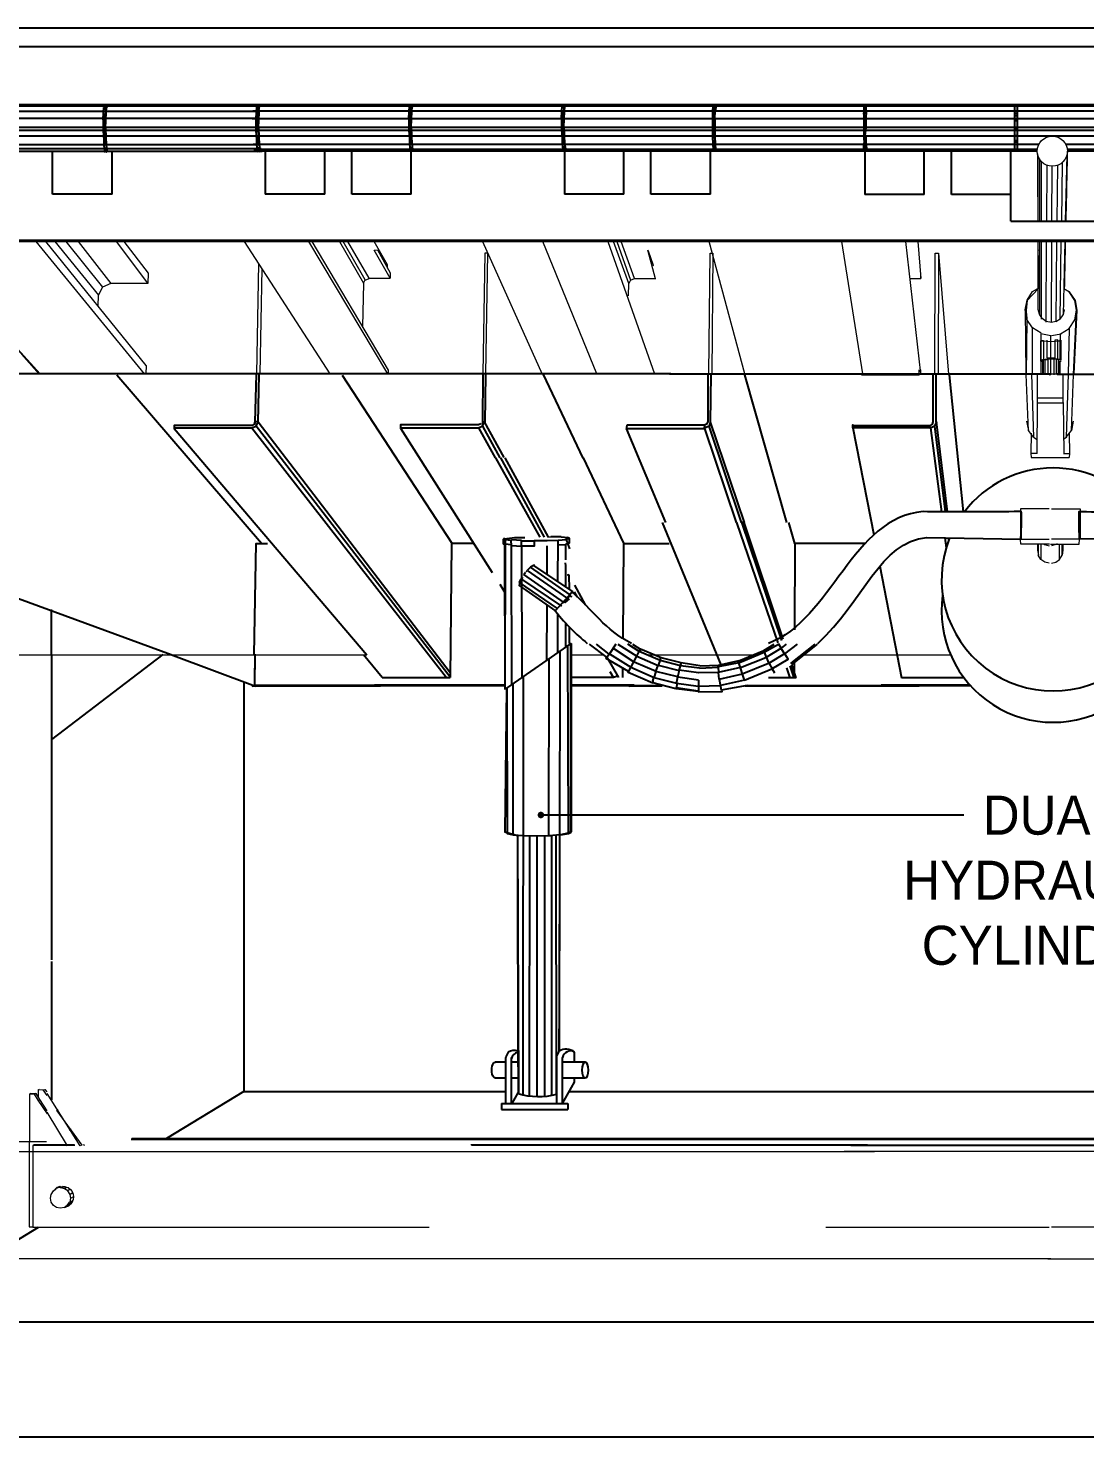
# Model space of a CAD drawing. Header units: millimetres. Extents: x 968 to 24364, y 279 to 8282.
# Drawn here: x 7569 to 8787, y 3373 to 4997 of the extents above; entities that cross this region are included whole.
import ezdxf

# ---------------------------------------------------------------- set-up
doc = ezdxf.new("R2010")
doc.units = ezdxf.units.MM
doc.header["$LTSCALE"] = 60
doc.header["$MEASUREMENT"] = 0
doc.linetypes.add('AI9-LTYPE1', pattern=[0.762, 0.381, -0.381])
doc.layers.get('0').update_dxf_attribs({"linetype": 'CONTINUOUS'})
for name, color, linetype in [('8', 8, 'CONTINUOUS'), ('[0]', 255, 'CONTINUOUS'), ('A-ELE2', 3, 'CONTINUOUS'), ('TEXT', 3, 'CONTINUOUS')]:
    doc.layers.add(name, color=color, linetype=linetype)
doc.styles.add('0T-OUT', font='H2GTRE.TTF')
doc.dimstyles.new('MAIN', dxfattribs={"dimtxt": 1.5, "dimasz": 0.5, "dimexe": 1, "dimexo": 2, "dimgap": 1, "dimtad": 1, "dimdec": 0, "dimdsep": 46, "dimlunit": 6, "dimtxsty": '0T-OUT', "dimblk": 'DOT', "dimcen": 2.5, "dimdle": 2, "dimclrd": 256, "dimclre": 256, "dimclrt": 3, "dimadec": 0, "dimazin": 0, "dimtfac": 1, "dimtdec": 0, "dimtix": 1, "dimtmove": 2, "dimatfit": 3, "dimldrblk": 'DOT', "dimfxl": 1, "dimtvp": 1, "dimtolj": 1, "dimtzin": 0, "dimlwd": 0, "dimlwe": 0, "dimarcsym": 0})

# ---------------------------------------------------------------- blocks, each defined once
blk = doc.blocks.new('_Dot')
at = {"color": 0, "linetype": 'ByBlock', "lineweight": -2}
blk.add_line((-0.5, 0), (-1, 0), dxfattribs=at)
at = {"color": 0, "linetype": 'ByBlock', "const_width": 0.5}
blk.add_lwpolyline([(-0.25, 0, 1), (0.25, 0, 1)], format="xyb", close=True, dxfattribs=at)
blk = doc.blocks.new('DOT')
at = {"color": 0, "linetype": 'ByBlock'}
blk.add_line((-0.5, 0), (-1, 0), dxfattribs=at)
at = {"color": 0, "linetype": 'ByBlock', "const_width": 0.5}
blk.add_lwpolyline([(-0.25, 0, 1), (0.25, 0, 1)], format="xyb", close=True, dxfattribs=at)

msp = doc.modelspace()

# ---------------------------------------------------------------- hatches: boundary and pattern name
msp.add_hatch(color=150).paths.add_polyline_path([(8014.4, 4907.2), (8015.2, 4908.8), (9486.1, 4908.8), (9487.3, 4907.2)])

# ---------------------------------------------------------------- linework, layer by layer
at = {"color": 150}
for p, q in [((7837.2, 4907.2), (7417.1, 4907.2)), ((7419.1, 4908.8), (7838.4, 4908.8)), ((7656.3, 4899.8), (7656.7, 4905.5)), ((7656.7, 4905.5), (7658.3, 4905.1)), ((7657.2, 4905.4), (7658, 4907)), ((7659.7, 4905.4), (7657.2, 4905.4)), ((7657.5, 4907.1), (7658.3, 4905.1)), ((7658.3, 4905.1), (7657.5, 4907.1)), ((7659.2, 4899.7), (7659.6, 4905.5)), ((7660.5, 4907), (7659.7, 4905.4)), ((9666.6, 4907.2), (7829.3, 4907.2)), ((7830.1, 4908.8), (9665.4, 4908.8)), ((7832.4, 4900.3), (7832.8, 4906)), ((7832.8, 4906), (7834.5, 4905.6)), ((7833.4, 4905.9), (7834.2, 4907.5)), ((7835.8, 4905.9), (7833.4, 4905.9)), ((7833.7, 4907.6), (7834.5, 4905.6)), ((7834.5, 4905.6), (7833.7, 4907.6)), ((7834.5, 4905.6), (7834.5, 4899.4)), ((7835.3, 4900.2), (7835.7, 4906)), ((7836.6, 4907.5), (7835.8, 4905.9)), ((8008.6, 4900.8), (8009, 4906.5)), ((8009, 4906.5), (8010.6, 4906.1)), ((8009.5, 4906.4), (8010.3, 4908)), ((8012, 4906.4), (8009.5, 4906.4)), ((8009.8, 4908.1), (8010.6, 4906.1)), ((8010.6, 4906.1), (8009.8, 4908.1)), ((8010.6, 4906.1), (8010.6, 4899.9)), ((8011.5, 4900.7), (8011.9, 4906.5)), ((8012.8, 4908), (8012, 4906.4)), ((8184.7, 4901.3), (8185.1, 4907)), ((8185.1, 4907), (8186.8, 4906.6)), ((8185.7, 4906.9), (8186.5, 4908.5)), ((8188.1, 4906.9), (8185.7, 4906.9)), ((8185.9, 4908.6), (8186.8, 4906.6)), ((8186.8, 4906.6), (8185.9, 4908.6)), ((8186.8, 4906.6), (8186.8, 4900.4)), ((8187.6, 4901.2), (8188, 4907)), ((8188.9, 4908.5), (8188.1, 4906.9)), ((8358.7, 4901.5), (8359.1, 4907.2)), ((8359.1, 4907.2), (8359.9, 4908.9)), ((8359.9, 4908.9), (8360.3, 4906.8)), ((8360.3, 4906.8), (8362, 4907.2)), ((8360.8, 4900.6), (8360.4, 4906.7)), ((8362, 4907.2), (8361.6, 4901.5)), ((8362.2, 4908.5), (8361.7, 4906.9)), ((8533, 4906.9), (8532.6, 4901.1)), ((8533.4, 4908.5), (8533, 4906.9)), ((8533.4, 4900.6), (8533, 4906.7)), ((8533.4, 4906.5), (8533.4, 4908.6)), ((8535.4, 4907), (8535.8, 4908.6)), ((8535.4, 4901.2), (8535.4, 4907)), ((8706.6, 4908.5), (8706.6, 4854.9)), ((8709.3, 4908.5), (8709.3, 4854.9)), ((7835.4, 4892.7), (7414.4, 4892.7)), ((7415.8, 4901.2), (7835.9, 4901.2)), ((7655.9, 4891.2), (7656.3, 4899.8)), ((7656.1, 4881), (7656.1, 4891.2)), ((7657.2, 4897.1), (7656.8, 4893.4)), ((7657.2, 4893.2), (7656.8, 4887.4)), ((7657.3, 4897.1), (7656.9, 4894.7)), ((7656.9, 4894.7), (7658.5, 4894.7)), ((7658.5, 4897.1), (7657.3, 4897.1)), ((7657.9, 4898.4), (7657.5, 4897.2)), ((7657.9, 4898.4), (7657.9, 4897.2)), ((7658.3, 4905.1), (7658.3, 4898.9)), ((7658.5, 4881.3), (7659.3, 4900.1)), ((7827.5, 4892.7), (9667.4, 4892.7)), ((9667.2, 4901.2), (7828.2, 4901.2)), ((7832, 4891.7), (7832.4, 4900.3)), ((7832.3, 4881.5), (7832.3, 4891.7)), ((7833.3, 4897.6), (7832.9, 4893.9)), ((7833.3, 4893.7), (7832.9, 4887.9)), ((7833.4, 4897.6), (7833, 4895.2)), ((7833, 4895.2), (7834.7, 4895.2)), ((7834.7, 4889), (7833, 4889)), ((7834.7, 4897.6), (7833.4, 4897.6)), ((7834, 4898.9), (7833.6, 4897.7)), ((7834, 4898.9), (7834, 4897.7)), ((7834.7, 4881.8), (7835.5, 4900.6)), ((8008.2, 4892.2), (8008.6, 4900.8)), ((8008.4, 4882), (8008.4, 4892.2)), ((8009.5, 4898.1), (8009.1, 4894.4)), ((8009.5, 4894.2), (8009.1, 4888.4)), ((8009.6, 4898.1), (8009.2, 4895.7)), ((8009.2, 4895.7), (8010.8, 4895.7)), ((8010.8, 4889.5), (8009.2, 4889.5)), ((8010.8, 4898.1), (8009.6, 4898.1)), ((8010.1, 4899.4), (8009.7, 4898.2)), ((8010.1, 4899.4), (8010.1, 4898.2)), ((8010.8, 4882.3), (8011.6, 4901.1)), ((8184.3, 4892.7), (8184.7, 4901.3)), ((8184.6, 4882.5), (8184.6, 4892.7)), ((8185, 4889.4), (8185, 4875.9)), ((8185.6, 4898.6), (8185.2, 4894.9)), ((8185.6, 4894.7), (8185.2, 4888.9)), ((8185.7, 4898.6), (8185.3, 4896.2)), ((8185.3, 4896.2), (8186.9, 4896.2)), ((8186.9, 4890), (8185.3, 4890)), ((8186.9, 4898.6), (8185.7, 4898.6)), ((8186.3, 4899.9), (8185.9, 4898.7)), ((8186.3, 4899.9), (8186.3, 4898.7)), ((8186.9, 4882.8), (8187.8, 4901.6)), ((8358.7, 4872.5), (8358.7, 4901.5)), ((8358.8, 4898.6), (8358.8, 4896.2)), ((8360.8, 4898.6), (8358.8, 4898.6)), ((8358.8, 4896.2), (8360.8, 4896.2)), ((8360.8, 4890), (8358.8, 4890)), ((8358.9, 4894.8), (8359.3, 4898.4)), ((8358.9, 4875.6), (8358.9, 4894.8)), ((8359.7, 4899.7), (8359.3, 4898.4)), ((8359.3, 4898.4), (8359.7, 4898.4)), ((8359.7, 4898.4), (8359.7, 4899.7)), ((8361.6, 4901.5), (8360.7, 4900.7)), ((8360.7, 4900.7), (8360.7, 4898.6)), ((8360.8, 4892.7), (8361.2, 4901.3)), ((8360.8, 4892.7), (8360.8, 4872.2)), ((8532.3, 4898.6), (8532.7, 4896.2)), ((8534.7, 4898.6), (8532.3, 4898.6)), ((8534.7, 4890), (8532.3, 4890)), ((8532.6, 4901.1), (8532.6, 4872.1)), ((8532.7, 4896.2), (8534.7, 4896.2)), ((8532.8, 4898.6), (8533.2, 4899.8)), ((8532.8, 4898.6), (8532.8, 4869.6)), ((8533.2, 4899.8), (8533.2, 4898.2)), ((8533.4, 4900.6), (8533.4, 4898.5)), ((8535.4, 4901.2), (8535, 4892.7)), ((8535, 4892.7), (8535, 4882.4)), ((8708.6, 4890), (8706.2, 4890)), ((8706.4, 4898.6), (8706.8, 4896.2)), ((8709.3, 4898.6), (8706.4, 4898.6)), ((8706.8, 4896.2), (8708.9, 4896.2)), ((7414.5, 4882.8), (7835.4, 4882.8)), ((7656.5, 4870.8), (7656.1, 4881)), ((7656.5, 4887.9), (7656.5, 4874.4)), ((7656.5, 4880), (7658.2, 4880)), ((7656.5, 4874.4), (7657, 4868.3)), ((7658.5, 4888.5), (7656.9, 4888.5)), ((7658.5, 4881.3), (7659.3, 4862.1)), ((7827.9, 4882.8), (9668.2, 4882.8)), ((7832.7, 4871.3), (7832.3, 4881.5)), ((7832.7, 4888.4), (7832.7, 4874.9)), ((7832.7, 4880.5), (7834.3, 4880.5)), ((7832.7, 4874.9), (7833.1, 4868.8)), ((7834.7, 4881.8), (7835.5, 4862.6)), ((8008.8, 4871.8), (8008.4, 4882)), ((8008.8, 4888.9), (8008.8, 4875.4)), ((8008.8, 4881), (8010.5, 4881)), ((8008.8, 4875.4), (8009.2, 4869.3)), ((8010.8, 4882.3), (8011.6, 4863.1)), ((8185, 4872.3), (8184.6, 4882.5)), ((8185, 4881.5), (8186.6, 4881.5)), ((8185, 4875.9), (8185.4, 4869.8)), ((8186.9, 4872.9), (8185.3, 4872.9)), ((8186.9, 4882.8), (8187.8, 4863.6)), ((8359.1, 4875.8), (8358.7, 4872.5)), ((8360.8, 4872.9), (8358.8, 4872.9)), ((8358.9, 4881.5), (8360.5, 4881.5)), ((8359.5, 4869.6), (8359.1, 4875.8)), ((8534.7, 4872.9), (8532.3, 4872.9)), ((8532.8, 4881.5), (8534.8, 4881.5)), ((8535, 4882.4), (8532.9, 4863.2)), ((8706, 4881.5), (8708.4, 4881.5)), ((8709.3, 4872.9), (8706.8, 4872.9)), ((7835.9, 4872.3), (7414.9, 4872.3)), ((7416.5, 4863), (7837, 4863)), ((7837.8, 4857.9), (7418.1, 4857.9)), ((7656.5, 4870.8), (7656.5, 4861.8)), ((7656.5, 4861.8), (7657.4, 4856)), ((7658.5, 4871.4), (7656.9, 4871.4)), ((7657, 4868.3), (7657.4, 4864.2)), ((7657.2, 4866.1), (7658.8, 4866.1)), ((7657.4, 4864.2), (7658.2, 4863)), ((7658.8, 4864.1), (7657.6, 4864.1)), ((7658.2, 4863), (7658.6, 4864.2)), ((7658.8, 4866.1), (7658.8, 4864.1)), ((7659.2, 4855.6), (7659.2, 4859.3)), ((7659.3, 4862.1), (7660.2, 4856.4)), ((9667.8, 4872.3), (7828.4, 4872.3)), ((8734.5, 4863), (7828.7, 4863)), ((7829.6, 4857.6), (8732.8, 4857.6)), ((7832.7, 4871.3), (7832.7, 4862.3)), ((7832.7, 4862.3), (7833.5, 4856.5)), ((7834.7, 4871.9), (7833, 4871.9)), ((7833.1, 4868.8), (7833.5, 4864.7)), ((7833.3, 4866.6), (7835, 4866.6)), ((7833.5, 4864.7), (7834.3, 4863.5)), ((7833.5, 4856.5), (7834.3, 4854.1)), ((7835, 4864.6), (7833.8, 4864.6)), ((7834.3, 4863.5), (7834.7, 4864.7)), ((7835, 4866.6), (7835, 4864.6)), ((7835.3, 4856.1), (7835.3, 4859.8)), ((7835.5, 4862.6), (7836.3, 4856.9)), ((7836.6, 4854.1), (7835.8, 4856.6)), ((8008.8, 4871.8), (8008.8, 4862.8)), ((8008.8, 4862.8), (8009.6, 4857)), ((8010.8, 4872.4), (8009.2, 4872.4)), ((8009.2, 4869.3), (8009.6, 4865.2)), ((8009.5, 4867.1), (8011.1, 4867.1)), ((8009.6, 4865.2), (8010.5, 4864)), ((8009.6, 4857), (8010.5, 4854.6)), ((8011.1, 4865.1), (8009.9, 4865.1)), ((8010.5, 4864), (8010.9, 4865.2)), ((8011.5, 4856.6), (8010.6, 4854.6)), ((8011.1, 4867.1), (8011.1, 4865.1)), ((8011.5, 4856.6), (8011.5, 4860.3)), ((8011.6, 4863.1), (8012.4, 4857.4)), ((8012.8, 4854.6), (8012, 4857.1)), ((8185, 4872.3), (8185, 4863.3)), ((8185, 4863.3), (8185.8, 4857.5)), ((8185.4, 4869.8), (8185.8, 4865.7)), ((8185.6, 4867.6), (8187.3, 4867.6)), ((8185.8, 4865.7), (8186.6, 4864.5)), ((8185.8, 4857.5), (8186.6, 4855.1)), ((8187.3, 4865.6), (8186, 4865.6)), ((8186.6, 4864.5), (8187, 4865.7)), ((8187.6, 4857.1), (8186.8, 4855.1)), ((8187.3, 4867.6), (8187.3, 4865.6)), ((8187.6, 4857.1), (8187.6, 4860.8)), ((8187.8, 4863.6), (8188.6, 4857.9)), ((8188.9, 4855.1), (8188.1, 4857.6)), ((8358.4, 4872.2), (8358.8, 4863.3)), ((8360.8, 4872.2), (8358.4, 4872.2)), ((8358.8, 4863.3), (8359.2, 4857.5)), ((8359.2, 4857.5), (8359.6, 4855.1)), ((8359.5, 4867.6), (8361.2, 4867.6)), ((8359.5, 4865.7), (8359.9, 4864.4)), ((8361.2, 4865.6), (8359.5, 4865.6)), ((8359.6, 4855.1), (8360.4, 4857.1)), ((8359.9, 4864.4), (8360.3, 4865.7)), ((8360.4, 4857.1), (8360.8, 4862.5)), ((8361.7, 4857.5), (8360.4, 4857.1)), ((8360.8, 4872.3), (8361.2, 4863.3)), ((8360.8, 4862.5), (8360.8, 4865.3)), ((8361.2, 4867.6), (8361.2, 4865.6)), ((8361.2, 4863.3), (8361.7, 4857.5)), ((8362.2, 4857.8), (8363, 4855.3)), ((8532.6, 4857.9), (8532.6, 4863.6)), ((8533, 4855.5), (8532.6, 4857.9)), ((8532.8, 4869.6), (8533.2, 4865.5)), ((8532.8, 4867.6), (8535.2, 4867.6)), ((8532.9, 4863.2), (8535.4, 4863.2)), ((8533.4, 4857.5), (8533, 4855.5)), ((8535.2, 4865.6), (8533.2, 4865.6)), ((8533.4, 4865.7), (8533.4, 4857.5)), ((8535.2, 4867.6), (8535.2, 4865.6)), ((8535.4, 4863.2), (8535.4, 4872.2)), ((8535.4, 4863), (8535.8, 4857.3)), ((8535.8, 4857.3), (8535.8, 4854.9)), ((8706, 4867.6), (8708.4, 4867.6)), ((8708.4, 4865.6), (8706, 4865.6)), ((8708.4, 4867.6), (8708.4, 4865.6)), ((9666.5, 4863), (8765.5, 4863)), ((8767.3, 4857.6), (9665.8, 4857.6)), ((7419.7, 4855.1), (7839, 4855.1)), ((7597.5, 4805.4), (7597.5, 4855.3)), ((7657.4, 4856), (7658.2, 4853.6)), ((7659.2, 4855.6), (7658.4, 4853.6)), ((7660.5, 4853.6), (7659.7, 4856.1)), ((7666, 4805.4), (7666, 4855.3)), ((8732.6, 4855.1), (7830.8, 4855.1)), ((7835.3, 4856.1), (7834.5, 4854.1)), ((7842.6, 4855.3), (7842.6, 4805.4)), ((7911.2, 4805.4), (7911.2, 4855.3)), ((7942.4, 4805.4), (7942.4, 4855.3)), ((8010.9, 4805.4), (8010.9, 4855.3)), ((8187.5, 4855.3), (8187.5, 4805.4)), ((8256.1, 4805.4), (8256.1, 4855.3)), ((8287.3, 4805.4), (8287.3, 4855.3)), ((8355.8, 4805.4), (8355.8, 4855.3)), ((8533.8, 4855.1), (8533.8, 4805.2)), ((8602.4, 4805.2), (8602.4, 4855.1)), ((8633.6, 4805.2), (8633.6, 4855.1)), ((9664.5, 4855.1), (8767.4, 4855.1)), ((7666, 4805.4), (7597.5, 4805.4)), ((7911.2, 4805.4), (7842.6, 4805.4)), ((8010.9, 4805.4), (7942.4, 4805.4)), ((8256.1, 4805.4), (8187.5, 4805.4)), ((8355.8, 4805.4), (8287.3, 4805.4)), ((8602.4, 4805.2), (8533.8, 4805.2)), ((8702.1, 4805.2), (8633.6, 4805.2))]:
    msp.add_line(p, q, dxfattribs=at)
at = {"layer": '8', "lineweight": 0}
for p, q in [((8737.1, 4384.5), (8737.1, 4402.4)), ((8758.2, 4384.5), (8758.2, 4402.4))]:
    msp.add_line(p, q, dxfattribs=at)
at = {"layer": '8'}
for p, q in [((8120, 3804.7), (8107.8, 3804.7)), ((8120, 3756.9), (8120, 3810.1)), ((8126.6, 3756.9), (8126.6, 3810.1)), ((8134, 3804.7), (8126.6, 3804.7)), ((8178.8, 3756.9), (8178.9, 3811.4)), ((8185.4, 3756.9), (8185.4, 3810.1)), ((8211.4, 3804.7), (8185.4, 3804.7)), ((8199.1, 3804.7), (8199.1, 3816.4)), ((8120, 3786.4), (8107.8, 3786.4)), ((8134, 3786.4), (8126.6, 3786.4)), ((8211.4, 3786.4), (8185.4, 3786.4)), ((8199.1, 3781.7), (8199.1, 3786.4)), ((8127.2, 3756.9), (8134.1, 3769.5)), ((8185.4, 3756.9), (8199.1, 3781.7)), ((8115, 3756.9), (8191.3, 3756.9)), ((8115, 3756.9), (8115, 3750.3)), ((8191.3, 3756.9), (8191.3, 3750.3)), ((8115, 3750.3), (8191.3, 3750.3))]:
    msp.add_line(p, q, dxfattribs=at)
at = {"layer": '8', "lineweight": 0}
for points in [[(8746.3, 4442.7), (8713.2, 4442.7), (8713.2, 4407.8), (8746.3, 4407.8)], [(8749, 4442.7), (8782, 4442.7), (8782, 4407.8), (8749, 4407.8)], [(8746.8, 4401.9), (8713.7, 4401.9), (8713.3, 4407.3), (8713.3, 4410.9)], [(8733.1, 4402.4), (8733.1, 4395.2), (8734, 4389.4), (8734, 4402.4)], [(8739.7, 4402.4), (8741, 4401.5), (8746.4, 4400.1)], [(8747.8, 4401.9), (8780.9, 4401.9), (8781.3, 4407.3), (8781.3, 4410.9)], [(8755.6, 4402.4), (8754.2, 4401.5), (8748.9, 4400.1)], [(8762.2, 4402.4), (8762.2, 4395.2), (8761.3, 4389.4), (8761.3, 4402.4)], [(8746.3, 4379.9), (8741.4, 4381.3), (8736.9, 4384.4), (8733.8, 4389.3)], [(8749, 4379.9), (8753.9, 4381.3), (8758.3, 4384.4), (8761.5, 4389.3)]]:
    msp.add_lwpolyline(points, dxfattribs=at)
at = {"layer": '8'}
for centre, radius, start, end in [((8130.6, 3802.6), 15.7, 77.6614, 120.6516), ((8194.5, 3808.3), 15.9, 144.7258, 168.448), ((8189.5, 3804), 15.7, 52.2395, 120.6516), ((8194.5, 3808.3), 9.31, 60.3815, 168.448), ((8135.6, 3806.9), 15.9, 144.7258, 168.448), ((8135.6, 3806.9), 9.31, 100.1527, 168.448)]:
    msp.add_arc(centre, radius, start, end, dxfattribs=at)
at = {"layer": '8', "extrusion": (0, 0, -1)}
msp.add_ellipse((8107.8, 3795.6), major_axis=(0, -9.14), ratio=0.425006, start_param=0, end_param=3.141593, dxfattribs=at)
msp.add_ellipse((8211.4, 3795.6), major_axis=(0, -9.14), ratio=0.425006, dxfattribs=at)
at = {"layer": '[0]', "color": 150}
for p, q in [((10168.2, 4996.9), (7333.5, 4996.9)), ((8702, 4774.6), (8702, 4855.1)), ((8702, 4774.6), (8797.9, 4774.6)), ((7509.5, 4752.4), (9990.5, 4752.4)), ((9989.6, 4751.1), (7509.9, 4751.1)), ((8310.1, 4598.2), (7549.8, 4598.2))]:
    msp.add_line(p, q, dxfattribs=at)
at = {"layer": '[0]', "color": 5}
for p, q in [((10139.6, 4975.3), (7362.2, 4975.3)), ((10060.5, 4878.8), (7439.5, 4878.8)), ((7440, 4882.8), (10060.1, 4882.8)), ((7561.6, 4621.3), (7582.1, 4598.5)), ((7838.3, 4402.7), (7671.5, 4596.7)), ((7931.4, 4596.8), (8057.9, 4403.3)), ((8096.6, 4597.1), (8095.7, 4542.6)), ((8209, 4501), (8163.4, 4597.6)), ((8353.2, 4543), (8353.2, 4598)), ((8444, 4426.8), (8395.7, 4597.1)), ((8616.3, 4542.6), (8616.3, 4597.6)), ((8631, 4597.1), (8647.2, 4439.3)), ((7827.7, 4536.1), (7832.6, 4538.3)), ((8055.9, 4248.5), (7832.2, 4538.1)), ((8088.6, 4536.1), (8107.8, 4501.7)), ((8259.6, 4536.1), (8260, 4539.7)), ((8352.1, 4540.7), (8349.8, 4539.4)), ((8352.7, 4543.4), (8351.8, 4540.7)), ((8354.7, 4538.1), (8356, 4543)), ((8609.6, 4536.1), (8622.2, 4439.3)), ((8614.2, 4538.1), (8626.4, 4439.3)), ((8108, 4501.7), (8159.2, 4410.1)), ((8164.7, 4410.1), (8114.4, 4501.7)), ((8118.9, 4501.7), (8168.9, 4410.1)), ((8300.1, 4426.8), (8368, 4262.9)), ((8434, 4288.2), (8386.3, 4426.9)), ((8453.1, 4402.7), (8446.4, 4426.8)), ((8057.5, 4402.7), (8055.9, 4248.2)), ((8083.3, 4402.7), (8058.2, 4402.7)), ((8256.3, 4402.7), (8308.2, 4402.7)), ((8453.1, 4402.7), (8452.7, 4303.3)), ((8534.3, 4402.7), (8453.9, 4402.7)), ((8626.1, 4409.2), (8627.6, 4397.7)), ((8630.1, 4409.1), (8630.5, 4406.4)), ((8199.1, 4354.8), (8211.6, 4332.1)), ((7734.1, 4274.4), (7546.8, 4343.2)), ((8119, 4346.1), (8119, 4346.2)), ((8202.6, 4341), (8199.1, 4347.2)), ((7596.1, 4274.8), (7596.1, 4326.7)), ((7596.6, 4176.8), (7724.9, 4274.7)), ((7830.6, 4275), (7830.2, 4243.7)), ((7977.6, 4248.2), (7956.1, 4274.5)), ((8237, 4270.8), (8249.7, 4248.2)), ((8447.8, 4248), (8443.9, 4259.3)), ((8452.5, 4265), (8452.5, 4248)), ((7977.6, 4248.2), (8055.9, 4248.2)), ((8247.7, 4250.1), (8248.2, 4249.7)), ((8454.7, 4248), (8422.7, 4248)), ((8648.1, 4248), (8576.3, 4248))]:
    msp.add_line(p, q, dxfattribs=at)
at = {"layer": '[0]', "color": 30, "lineweight": 0}
for p, q in [((8733.8, 4774.6), (8733.8, 4848.8)), ((8735.1, 4846.1), (8735.1, 4774.6)), ((8737.7, 4774.6), (8737.7, 4842.8)), ((8760.8, 4774.6), (8761.9, 4842.4)), ((8766.8, 4850.4), (8765, 4774.6)), ((8743.5, 4839), (8743.2, 4774.6)), ((8749.6, 4774.6), (8749.9, 4837.7)), ((8756, 4838.8), (8755.3, 4774.6)), ((8733.8, 4672.4), (8733.8, 4751.1)), ((8735.1, 4751.1), (8735.1, 4667)), ((8737.7, 4661.6), (8737.7, 4751.1)), ((8743.1, 4751.1), (8742.6, 4658.1)), ((8749, 4657.6), (8749.5, 4751.1)), ((8755, 4751.1), (8754, 4658.6)), ((8758.9, 4661.6), (8760.4, 4751.1)), ((8764.4, 4751.1), (8762.4, 4666.6)), ((8733.8, 4741.2), (8735.1, 4740.8)), ((8735.1, 4667), (8733.8, 4672.4)), ((8738.2, 4662.1), (8735.1, 4667)), ((8743.1, 4658.9), (8738.2, 4662.1)), ((8758.9, 4661.6), (8762.4, 4666.5)), ((8749, 4657.6), (8743.1, 4658.9)), ((8758.9, 4661.6), (8753.9, 4658.4))]:
    msp.add_line(p, q, dxfattribs=at)
at = {"layer": '[0]', "color": 5, "lineweight": 0, "ltscale": 20}
for p, q in [((7705.5, 4608.1), (7589.6, 4751.1)), ((7612.8, 4751.1), (7655, 4698.3)), ((7665.2, 4702.5), (7627.4, 4751.1)), ((7917.5, 4598.2), (7818.7, 4751.1)), ((7892.6, 4751.1), (7983.5, 4598.2)), ((7984.9, 4602.6), (7896.7, 4751.1)), ((8093, 4751.1), (8161.7, 4598)), ((8225.1, 4598.2), (8162.7, 4751.1)), ((8237.5, 4751.1), (8291.4, 4598.2)), ((8268.2, 4708.5), (8252.8, 4751.1)), ((8395.6, 4598.2), (8354.5, 4751.1)), ((8531.7, 4598.2), (8507.2, 4751.1)), ((8594.9, 4751.1), (8598.4, 4708.2)), ((8292.6, 4708.1), (8283.7, 4740.8)), ((8283.7, 4740.8), (8284.1, 4740.3)), ((8284.1, 4740.3), (8289.9, 4723.8)), ((8289.9, 4723.8), (8289.5, 4722.4)), ((7955.8, 4702.5), (7954.9, 4652.9)), ((7957.8, 4706.5), (7962.3, 4708.3)), ((8261.6, 4702.5), (8261.1, 4688.2)), ((8268.2, 4708.5), (8292.8, 4708.5)), ((7650, 4688.6), (7649.6, 4676.6)), ((7984.9, 4598.2), (7984.9, 4602.6)), ((8596.4, 4596.8), (8530.2, 4596.8)), ((8596.4, 4596.8), (8596.4, 4603.1))]:
    msp.add_line(p, q, dxfattribs=at)
at = {"layer": '[0]', "color": 4, "lineweight": 0}
for p, q in [((8718.6, 4672.1), (8719.5, 4598.4)), ((8774.6, 4597.6), (8777.8, 4671.8)), ((8727.2, 4598.2), (8727.2, 4650.9)), ((8769.3, 4650.8), (8768.4, 4598)), ((8749, 4642.4), (8760.1, 4644.6))]:
    msp.add_line(p, q, dxfattribs=at)
at = {"layer": '[0]', "color": 7, "lineweight": 0}
for p, q in [((8754.2, 4658.9), (8748.9, 4657.6)), ((8741.7, 4614.7), (8739.5, 4614.2)), ((8740.4, 4614.7), (8744.4, 4615.1)), ((8751.6, 4614.7), (8751.6, 4597.2)), ((8758.2, 4613.4), (8758.2, 4597.7)), ((8725.7, 4501.9), (8769.5, 4501.9)), ((8171.7, 4410.1), (8168.4, 4410.1)), ((8143.4, 4370), (8144.7, 4371.8)), ((8197.5, 4346.2), (8197.5, 4347.1))]:
    msp.add_line(p, q, dxfattribs=at)
at = {"layer": '[0]', "color": 4, "lineweight": 0, "ltscale": 20}
for p, q in [((8732.5, 4597.1), (8732.5, 4564.9)), ((8762.1, 4597.1), (8762.1, 4564.9)), ((8732.7, 4565.5), (8732.2, 4506.5)), ((8762.8, 4570.4), (8732.4, 4570.4)), ((8732.5, 4565.1), (8762.8, 4565.1)), ((8762.6, 4565.5), (8763.1, 4506.5)), ((8725.8, 4530.1), (8725.4, 4506.5)), ((8728.5, 4525.5), (8732.5, 4522.8)), ((8766.8, 4525.5), (8762.8, 4522.8)), ((8769.4, 4530.1), (8769.9, 4506.5))]:
    msp.add_line(p, q, dxfattribs=at)
at = {"layer": '[0]', "color": 4}
for p, q in [((8119.5, 4407.7), (8117.4, 4408.5)), ((8126.4, 4401.3), (8118.8, 4402)), ((8138.2, 4406.2), (8126.4, 4406.8)), ((8183.6, 4410.3), (8171.7, 4410.3)), ((8180.5, 4406.6), (8189.7, 4407.5)), ((8191.5, 4409.4), (8183.9, 4410.1)), ((8189.7, 4407.5), (8193.5, 4396.6)), ((8167.2, 4400), (8167.1, 4367.4)), ((8189.2, 4401.1), (8180.2, 4400.8)), ((8153.6, 4377.5), (8151.8, 4377.5)), ((8191.1, 4339.5), (8192, 4340.4)), ((8192, 4340.4), (8193.4, 4342.2)), ((8193.4, 4342.2), (8194.2, 4342.6)), ((8194.2, 4342.6), (8194.2, 4343.5)), ((8167.1, 4332.2), (8166.9, 4267.7)), ((8128.4, 4066.7), (8128.5, 4241.6)), ((8140.1, 4249.3), (8139.6, 3767.2)), ((8134.9, 3768.8), (8133.7, 4065.8)), ((8147.3, 3765.8), (8147.5, 4065.6)), ((8155.7, 4065.5), (8155.7, 3765.1)), ((8164.8, 3765.4), (8164.8, 4064.8)), ((8183, 4066.7), (8192.3, 4068.3)), ((8192.3, 4068.4), (8195.5, 4070))]:
    msp.add_line(p, q, dxfattribs=at)
at = {"layer": '[0]', "color": 30}
for p, q in [((8189.1, 4384.1), (8189.2, 4401.1)), ((8140.6, 4367.1), (8142.8, 4369.8)), ((8148.6, 4375.3), (8144.6, 4371.7)), ((8144.6, 4371.7), (8191.1, 4339.5)), ((8151.8, 4377.5), (8148.6, 4375.3)), ((8194.2, 4343.5), (8148.6, 4375.3)), ((8187.6, 4334.4), (8140.6, 4367.1)), ((8192.9, 4338.9), (8188, 4334.9)), ((8188, 4334.9), (8187.6, 4334.4)), ((8216, 4286.8), (8236.6, 4271.2)), ((8266.2, 4286.8), (8275.6, 4280.6)), ((8274.1, 4278.2), (8275.5, 4280.5)), ((8295.9, 4262.4), (8298.2, 4268.2)), ((8297.9, 4268.3), (8298.8, 4271)), ((8319.7, 4256.4), (8317.9, 4248.8)), ((8364.6, 4260.4), (8365, 4262.6)), ((8365.3, 4262.4), (8389, 4267.7)), ((8289.3, 4243.9), (8290.7, 4248.3)), ((8317, 4241.2), (8316.6, 4236.3)), ((8318.4, 4249.2), (8342.1, 4245.6)), ((8365.9, 4246.5), (8365, 4254.1)), ((8365.9, 4246.5), (8392.7, 4252.3)), ((8365.9, 4246.5), (8368.2, 4234)), ((8395, 4245.2), (8367.3, 4238.9)), ((8368.6, 4234), (8398.5, 4239.3))]:
    msp.add_line(p, q, dxfattribs=at)
at = {"layer": '[0]', "color": 182, "lineweight": 0}
for p, q in [((7539.5, 4274.4), (7959.6, 4274.4)), ((8195.4, 4274.4), (8232.4, 4274.4)), ((8284, 4274.4), (8408.9, 4274.4)), ((8464.8, 4274.4), (8632.8, 4274.4))]:
    msp.add_line(p, q, dxfattribs=at)
at = {"layer": '[0]', "color": 3, "lineweight": 0}
for p, q in [((7570.8, 3768), (7572.6, 3768.9)), ((7572.8, 3768.7), (7578.6, 3768.7)), ((7576.1, 3768), (7578.3, 3768.9)), ((7580.7, 3772.7), (7582.5, 3773.6)), ((7580.7, 3772.7), (7580.7, 3764.2)), ((7586.6, 3772.7), (7588.9, 3773.1)), ((7591.3, 3766.1), (7586.8, 3772.8)), ((7576.1, 3768), (7570.7, 3768)), ((7570.8, 3768), (7570.8, 3713.1)), ((7582.7, 3761.4), (7580.5, 3760.5))]:
    msp.add_line(p, q, dxfattribs=at)
at = {"layer": '[0]', "color": 3, "linetype": 'AI9-LTYPE1', "lineweight": 0, "ltscale": 20}
for p, q in [((7614.7, 3708.4), (7591.3, 3746.9)), ((7576, 3709.3), (7574.6, 3708.4)), ((8537.6, 3708.6), (7574.6, 3708.6)), ((7574.6, 3708.4), (7574.6, 3614.5)), ((8537, 3709.3), (7576, 3709.3)), ((8517.6, 3708.6), (9920.6, 3708.6)), ((7574.6, 3614.5), (8746.3, 3614.5))]:
    msp.add_line(p, q, dxfattribs=at)
at = {"layer": '[0]', "color": 7, "linetype": 'AI9-LTYPE1', "lineweight": 0}
for p, q in [((7603.8, 3749.6), (7602, 3748.7)), ((7632.9, 3709.9), (7634.2, 3709)), ((7605.8, 3661.1), (7608.9, 3661.5)), ((7611.1, 3659.1), (7614.2, 3660.4)), ((7614.4, 3656.4), (7617.5, 3658.2)), ((7611.1, 3637.3), (7618.7, 3641.3)), ((7614.4, 3639.3), (7617.1, 3643.3)), ((7617.7, 3640.6), (7615, 3638.4)), ((7617.7, 3652.5), (7620.8, 3654.3))]:
    msp.add_line(p, q, dxfattribs=at)
at = {"layer": '[0]', "color": 3, "linetype": 'AI9-LTYPE1', "lineweight": 0}
msp.add_line((7617, 3726.4), (7619.3, 3727.3), dxfattribs=at)
at = {"layer": '[0]', "color": 5, "lineweight": 0}
for p, q in [((7507.3, 3701.7), (8545, 3701.7)), ((9986, 3701.7), (8510.2, 3701.7)), ((8748.3, 3577.9), (7507.3, 3577.9)), ((8745, 3577.9), (9986, 3577.9))]:
    msp.add_line(p, q, dxfattribs=at)
at = {"layer": '[0]'}
msp.add_line((7580.7, 3614.1), (7521.7, 3577.9), dxfattribs=at)
at = {"layer": '[0]', "color": 5}
for points in [[(7500.1, 4786.4), (7496.1, 4777.4), (7484.5, 4772.5), (7436.7, 4772.5), (7436.7, 4759.1), (7582.8, 4598.2)], [(7832.2, 4597.6), (7830.8, 4543), (7829.9, 4540.4), (7827.7, 4539), (7737.8, 4539), (7737.8, 4535.4), (7959.6, 4274.4)], [(8056, 4253.6), (7834.4, 4542.6), (7835.7, 4597.6)], [(8093, 4540.4), (8093.4, 4543), (8093.9, 4597.6)], [(8356.5, 4597.6), (8355.6, 4542.6), (8394.7, 4426.8)], [(8519.7, 4539), (8609.5, 4539), (8611.8, 4540.4), (8612.7, 4543), (8612.7, 4598.5)], [(7737.9, 4536.1), (7827.3, 4536.1), (8051.7, 4248.2)], [(7832.3, 4538.1), (7834.6, 4543), (7831, 4543.4), (7830.1, 4540.8)], [(8091.2, 4540.7), (8088.5, 4539.4), (7998.7, 4539.4), (7998.7, 4535.8), (8104.4, 4369.3)], [(8113.6, 4501.7), (8093.5, 4538), (8088.6, 4535.7), (7998.8, 4535.7)], [(8093.2, 4538.1), (8095, 4543), (8117.8, 4501.9)], [(8304.3, 4426.8), (8259.2, 4535.5), (8349, 4535.5), (8385.7, 4426.8)], [(8391.6, 4426.8), (8354.5, 4538), (8349.1, 4535.7), (8349.6, 4539.3), (8259.7, 4539.3)], [(8609.6, 4536.1), (8520.2, 4536.1), (8520.2, 4539.7), (8520.2, 4536.1), (8544.3, 4412.6)], [(8629, 4439.3), (8616.6, 4542.9), (8614.3, 4538), (8609.4, 4535.7)], [(8255.1, 4293), (8255.9, 4403), (8209.7, 4501.7)], [(8439.9, 4292.5), (8394.9, 4426.8), (8391.8, 4427.3), (8437.7, 4290.9)], [(7829.8, 4274.8), (7832, 4402.7), (7845.4, 4402.7)], [(8551.3, 4376.6), (8576.3, 4248)], [(8113, 4355.7), (8119, 4346.2)], [(7733.9, 4274.6), (7831.4, 4238.4), (7830.5, 4239.3), (7976.2, 4239.3), (7975.3, 4238.4), (7827.8, 4238.4), (7830.5, 4239.3), (7830.9, 4274.6)], [(8254.7, 4248.2), (8254.8, 4259.1)], [(8447.5, 4261.6), (8452.1, 4248)], [(8454.7, 4248), (8449.7, 4263)], [(7968.6, 4239.6), (8119.2, 4239.6)], [(8244.4, 4248.2), (8195.4, 4248.2)], [(8195.4, 4239.6), (8267.2, 4239.6), (8269.9, 4238.7), (8195.4, 4238.7)], [(8247.7, 4249.5), (8247.7, 4249.5), (8244.1, 4248.1), (8240.1, 4254.8)], [(8552.6, 4239.6), (8655, 4239.6)], [(8119.3, 4238.7), (7967.7, 4238.7)], [(8300.1, 4238.2), (8262.1, 4238.2), (8264.7, 4239.1), (8296.9, 4239.1)], [(8596.4, 4238.2), (8395.5, 4238.2)], [(8398.7, 4239.1), (8596.4, 4239.1)], [(8655.8, 4238.7), (8552.6, 4238.7)]]:
    msp.add_lwpolyline(points, dxfattribs=at)
at = {"layer": '[0]', "color": 5, "lineweight": 0, "ltscale": 20}
for points in [[(7705.5, 4608.1), (7705.1, 4598.2), (7703.3, 4598.2), (7578.7, 4751.1)], [(7600.1, 4751.1), (7650.5, 4689), (7655.4, 4698.8), (7665.2, 4702.8), (7707.2, 4702.8), (7671.3, 4751.1)], [(7679.8, 4751.1), (7707.8, 4714.4), (7707.4, 4702.4)], [(7928.1, 4751.1), (7955.9, 4702.8), (7957.7, 4706.8), (7932.4, 4751.1)], [(7937.3, 4751.1), (7962, 4708.6), (7986.6, 4708.6), (7968.3, 4740.8), (7971.9, 4741.3), (7986.6, 4714.9), (7986.6, 4708.6)], [(7983.5, 4720.3), (7983.5, 4723.9), (7968.1, 4751.1)], [(8263.6, 4706.5), (8261.8, 4702.4), (8244, 4751.1)], [(8248.1, 4751.1), (8263.7, 4706.4), (8268.2, 4708.2)], [(8580.7, 4751.1), (8598, 4598.7), (8598.4, 4598.7), (8598.4, 4603.1)], [(8097.1, 4598.2), (8099.4, 4737.6), (8095.8, 4737.6), (8093.6, 4598.2)], [(8354, 4598.2), (8355.4, 4737.6), (8358.5, 4737.6), (8357.6, 4598.2)], [(8614.9, 4737.5), (8618.9, 4737.5), (8618.5, 4598), (8614.4, 4598), (8614.9, 4737.5), (8618.9, 4737.5), (8630.5, 4598)], [(7835, 4725.6), (7832.7, 4598.2), (7836.7, 4598.2), (7839, 4719.8)], [(8586.5, 4708.5), (8598.6, 4708.5), (8598.6, 4714.7)]]:
    msp.add_lwpolyline(points, dxfattribs=at)
at = {"layer": '[0]', "color": 4, "lineweight": 0}
for points in [[(8737.1, 4645.1), (8727.2, 4651.3), (8720.5, 4661.1), (8718.7, 4672.3), (8721, 4683.5), (8727.2, 4693.3), (8733.5, 4696.9)], [(8748.3, 4597.6), (8748.3, 4642.3), (8736.6, 4644.5), (8736.6, 4636), (8737.1, 4636.5), (8739.8, 4636.5), (8748.3, 4635.6), (8752.7, 4636), (8756.3, 4636.5), (8759, 4636.5), (8759.4, 4636), (8759.4, 4644.5), (8769.3, 4650.8), (8776, 4660.6), (8777.8, 4671.8), (8776, 4683), (8769.3, 4692.8), (8763.5, 4695.9)], [(8736.4, 4636.5), (8736.9, 4636.5), (8736.4, 4636.5), (8736.4, 4613.2), (8737.3, 4614.1), (8737.3, 4636.9), (8740, 4636.9), (8740, 4615), (8737.3, 4614.1), (8737.3, 4612.8), (8739.1, 4612.3), (8739.1, 4613.2), (8739.5, 4614.1), (8739.5, 4598.5), (8739.1, 4598.5), (8739.1, 4613.2), (8737.3, 4612.8), (8736.4, 4613.2), (8736.9, 4612.8), (8736.9, 4598.5)], [(8741.7, 4599.5), (8741.7, 4615.4), (8744.8, 4615.8), (8751.5, 4615.8), (8756.4, 4615.8), (8759.1, 4615), (8759.1, 4637.5), (8759.6, 4637.1), (8760, 4637.1), (8760, 4614.1), (8756.9, 4615), (8756.9, 4598.2), (8754.7, 4598.2), (8754.7, 4615.4), (8756.9, 4615), (8756.4, 4615.8), (8756.4, 4637.5), (8752.9, 4637.1), (8752.9, 4616.3), (8743.9, 4616.3), (8743.9, 4637.1)]]:
    msp.add_lwpolyline(points, dxfattribs=at)
at = {"layer": '[0]', "color": 30, "lineweight": 0}
msp.add_lwpolyline([(8763.5, 4672.1), (8763, 4672.1), (8763.5, 4672.1), (8762.6, 4666.8)], dxfattribs=at)
at = {"layer": '[0]', "color": 7, "lineweight": 0}
for points in [[(8744.7, 4615), (8744.7, 4599.3), (8748.3, 4598.5), (8762.1, 4598.5)], [(8758.9, 4597.5), (8758.9, 4612.3), (8759.3, 4612.7), (8760.2, 4613.2), (8759.3, 4612.7), (8758, 4612.3)], [(8732.4, 4506.4), (8725.3, 4506.4), (8725.7, 4501.9)], [(8762.8, 4506.4), (8770, 4506.4), (8769.5, 4501.9)]]:
    msp.add_lwpolyline(points, dxfattribs=at)
at = {"layer": '[0]', "color": 150}
for points in [[(8746.9, 4598), (8746.9, 4597.6), (8748.3, 4598), (8308.8, 4598)], [(8756.9, 4598), (8756.9, 4597.6), (8755.6, 4598), (9195, 4598)]]:
    msp.add_lwpolyline(points, dxfattribs=at)
at = {"layer": '[0]', "color": 4, "lineweight": 0, "ltscale": 20}
for points in [[(8720.4, 4543.9), (8722.6, 4533.2), (8720, 4597.6)], [(8726.2, 4598), (8728.5, 4525.2), (8722.6, 4533.2)], [(8768.4, 4598), (8766.1, 4525.2), (8772, 4533.2)], [(8774.2, 4543.9), (8772, 4533.2), (8774.6, 4597.6)]]:
    msp.add_lwpolyline(points, dxfattribs=at)
at = {"layer": '[0]', "color": 4}
for points in [[(8119.3, 4236.8), (8118.9, 4401.3), (8117.2, 4402.3), (8117.2, 4407.8), (8121.5, 4408.6), (8130.1, 4409.6), (8142, 4409.7)], [(8126.9, 4239.9), (8126.5, 4400.6), (8126.3, 4406.4), (8119.3, 4407.1), (8118.8, 4234.3)], [(8126.5, 4400.6), (8137.9, 4399.8), (8138.1, 4405.9), (8152.8, 4405.8), (8152.7, 4399.7), (8137.9, 4399.8), (8138.3, 4247.8)], [(8180.1, 4358.8), (8180.2, 4406.3), (8167.6, 4405.7), (8152.8, 4405.8)], [(8189.3, 4407.9), (8193, 4408.8), (8191.2, 4409.8), (8193, 4408.8), (8193.2, 4403), (8189.1, 4401.8)], [(8189, 4352.8), (8189.1, 4377), (8188.7, 4380.6)], [(8192.8, 4366.1), (8191.3, 4366.7), (8192.8, 4366.1), (8192.9, 4350.2)], [(8192.9, 4342.7), (8192.9, 4342.6)], [(8179.8, 4276.6), (8180, 4321.3)], [(8189, 4282.9), (8189, 4311)], [(8193, 4306.7), (8193, 4287.3)], [(8182.4, 4278.6), (8181.6, 3817.5)], [(8195.5, 4287.6), (8195.4, 4070.3), (8192.2, 4068.6), (8191.5, 4285.5)], [(8183, 4066.7), (8169.6, 4065.6), (8169.8, 4269.5)], [(8121.1, 4236.1), (8121.4, 4068.5), (8128.5, 4066.9), (8140.5, 4066), (8154.9, 4065.6), (8169.4, 4065.9), (8172.7, 4066), (8172.8, 3766.5)], [(8178.3, 3767.8), (8178.2, 4066.5)]]:
    msp.add_lwpolyline(points, dxfattribs=at)
at = {"layer": '[0]', "color": 30}
for points in [[(8151.3, 4377.9), (8196.9, 4347.5), (8196, 4346.7), (8187.9, 4335.5), (8187.9, 4335), (8187.5, 4335), (8193.8, 4344), (8192.9, 4342.6), (8196, 4341.7)], [(8136.1, 4357.5), (8135.2, 4354.3), (8177.7, 4324.8)], [(8179.7, 4327.8), (8135.9, 4357.7), (8137.7, 4362.2)], [(8139.4, 4364.1), (8138.1, 4361.8), (8184.1, 4330.5)], [(8261.6, 4255.1), (8235.7, 4270.3), (8236.1, 4271.2), (8239.2, 4275.2), (8224.5, 4286.8)], [(8247, 4286.8), (8239.4, 4275.6), (8264, 4260), (8290.9, 4248.4)], [(8317, 4241.2), (8291.1, 4247.9), (8293.4, 4255.1), (8267.9, 4265.8), (8244.2, 4281.5)], [(8249, 4286.8), (8270.9, 4273), (8295.5, 4262.2)], [(8289.3, 4241.9), (8261.2, 4254), (8271, 4272.7), (8273.7, 4278.1), (8260.7, 4286.6)], [(8343.6, 4261.7), (8343.6, 4261.7), (8322.1, 4265.3), (8298.9, 4271.1), (8275.2, 4280.9), (8273.8, 4278.7), (8298, 4268.4), (8321.2, 4262.2), (8322.1, 4265.3), (8321.2, 4262.2), (8343.1, 4259.5)], [(8443.2, 4286.8), (8437.4, 4281.9), (8434.7, 4286.8), (8434.2, 4286.4), (8417.7, 4277), (8388.6, 4264.9), (8388.6, 4267.6), (8417.3, 4279.2), (8429.3, 4286.8)], [(8390.4, 4259.7), (8419.9, 4271.4), (8437.3, 4282.1)], [(8437.2, 4282.2), (8441.3, 4275.5), (8422.9, 4264.3), (8392.5, 4252.2)], [(8395, 4245.2), (8426.7, 4258.2), (8445.5, 4269.3), (8441.5, 4275.6), (8456.2, 4286.8)], [(8417.4, 4279.5), (8417.9, 4277.3), (8420.1, 4271.5), (8423.2, 4264.3)], [(8478.8, 4286.8), (8450.2, 4263.6), (8448.9, 4264.9), (8476.6, 4286.8)], [(8367.2, 4238.6), (8341.8, 4237.7), (8316.7, 4241.3), (8318.1, 4248.9), (8293, 4255.1), (8295.7, 4262.3), (8319.9, 4256.5), (8321.2, 4261.8)], [(8390.4, 4259.7), (8364.9, 4253.9), (8342.1, 4253.5), (8319.7, 4256.6)], [(8343.5, 4259.1), (8364.9, 4260), (8365.4, 4262.2), (8343.9, 4261.3)], [(8395, 4245.2), (8388.7, 4265.3), (8364.6, 4260.4), (8365, 4254.1)], [(8423.4, 4264.4), (8427, 4258.1), (8429.6, 4253.6)], [(8289.3, 4243.9), (8289.3, 4242.5), (8316.1, 4235.4), (8316.1, 4236.7)], [(8342.1, 4245.2), (8342.1, 4231.8), (8369.4, 4232.2), (8368.5, 4233.6)], [(8316.4, 4236.6), (8341.9, 4233), (8341.9, 4232.1), (8316.4, 4235.3)], [(8398.1, 4239), (8398.1, 4239)]]:
    msp.add_lwpolyline(points, dxfattribs=at)
at = {"layer": '[0]', "color": 3, "lineweight": 0}
for points in [[(7578.1, 3768.7), (7582.5, 3761.6), (7591, 3748.6)], [(7580.7, 3772.7), (7588.7, 3773.1), (7591, 3770.4)], [(7576.1, 3768), (7580.5, 3760.9), (7591.3, 3745.2)]]:
    msp.add_lwpolyline(points, dxfattribs=at)
at = {"layer": '[0]', "color": 3, "linetype": 'AI9-LTYPE1', "lineweight": 0, "ltscale": 20}
for points in [[(7602.2, 3748.7), (7631.2, 3708.9), (7629.4, 3708.4), (7591.3, 3768.5)], [(7570.4, 3712), (7570.4, 3615), (7575.3, 3615)], [(8518.2, 3709.3), (9919.3, 3709.3), (9920.6, 3708.4), (9920.6, 3614.5), (8749, 3614.5)]]:
    msp.add_lwpolyline(points, dxfattribs=at)
at = {"layer": '[0]', "color": 5, "lineweight": 0}
msp.add_lwpolyline([(7507.4, 3578.5), (7507.4, 3702.3), (7528.4, 3713.1), (7590.5, 3713.1)], dxfattribs=at)
at = {"layer": '[0]', "color": 7, "linetype": 'AI9-LTYPE1', "lineweight": 0}
for points in [[(7598.5, 3639.3), (7595.9, 3643.3), (7595, 3647.8), (7595.9, 3652.2), (7598.5, 3656.3), (7601.7, 3658.9), (7601.7, 3659.4), (7603.9, 3660.3), (7605.2, 3660.7), (7605.7, 3660.7), (7605.7, 3660.7), (7606.1, 3660.7), (7606.1, 3661.2), (7605.7, 3661.2), (7602.6, 3660.3), (7603.9, 3660.3), (7603.9, 3659.8), (7603.9, 3660.7), (7601.7, 3659.4), (7601.2, 3658.5), (7600.3, 3658), (7599.9, 3656.7)], [(7600.5, 3658.4), (7602.8, 3660.7), (7601.9, 3659.3), (7606.8, 3661.5), (7606.3, 3660.2), (7601.9, 3659.3)], [(7621, 3645.2), (7612, 3637.6), (7612, 3637.2), (7612, 3637.6), (7615.2, 3638.5), (7615.2, 3639.4), (7616.1, 3639.4), (7616.5, 3639.4), (7613.8, 3638.5), (7613.4, 3638.1), (7614.7, 3639.4), (7611.2, 3637.2), (7606.2, 3636.3), (7601.8, 3637.2), (7598.6, 3639.4)], [(7621.6, 3649.8), (7621.2, 3646.3), (7619.9, 3643.1), (7618.1, 3640.9), (7619, 3641.3), (7619, 3641.3), (7617.6, 3643.6), (7618.5, 3648)]]:
    msp.add_lwpolyline(points, dxfattribs=at)
msp.add_lwpolyline([(7606.5, 3659.7), (7610.5, 3661.1), (7612.3, 3661.1), (7609.1, 3661.5), (7612.3, 3661.1), (7615.4, 3660.2), (7618.1, 3657.9), (7619.9, 3655.7), (7621.2, 3652.6), (7621.7, 3649.5), (7618.5, 3647.7), (7617.6, 3652.1), (7615, 3656.2), (7611.4, 3658.8), (7606.5, 3659.7)], close=True, dxfattribs=at)
at = {"layer": '[0]', "color": 4, "lineweight": 0}
msp.add_circle((8750, 4855.1), 17.4, dxfattribs=at)
at = {"layer": '[0]', "color": 4}
for centre, radius, start, end in [((8750.9, 4361.3), 128.6, 37.3263, 142.6719), ((8750.9, 4361.3), 128.6, 158.1823, 21.8694), ((8750.9, 4325.2), 128.6, 171.9373, 8.0627), ((8157.8, 3842), 77, 252.0803, 285.8291)]:
    msp.add_arc(centre, radius, start, end, dxfattribs=at)
at = {"layer": '[0]', "color": 4, "lineweight": 0}
for points in [[(8732.9, 4851.9), (8732.9, 4841.6), (8733.1, 4808), (8733.3, 4774.6)], [(8765.9, 4774.6), (8766.8, 4814.7), (8767.7, 4855.1), (8767.7, 4855.1)], [(8733.4, 4751.1), (8733.6, 4721.2), (8733.8, 4696.5), (8733.8, 4696.5)], [(8764.2, 4696.1), (8764.2, 4696.1), (8764.7, 4721), (8765.4, 4751.1)], [(8733.8, 4696.5), (8733.8, 4696.5), (8721.2, 4683.1), (8721.2, 4683.1)], [(8770, 4692.9), (8770, 4692.9), (8764.2, 4696.1), (8764.2, 4696.1)], [(8721.2, 4683.1), (8721.2, 4683.1), (8719.9, 4671.9), (8719.9, 4671.9)], [(8776.7, 4683.1), (8776.7, 4683.1), (8770, 4692.9), (8770, 4692.9)], [(8778.5, 4671.9), (8778.5, 4671.9), (8776.7, 4683.1), (8776.7, 4683.1)], [(8719.9, 4671.9), (8719.4, 4671.9), (8720.8, 4660.7), (8720.8, 4660.7)], [(8775.3, 4598.2), (8775.3, 4598.2), (8778.5, 4671.9), (8778.5, 4671.9)], [(8720.8, 4660.7), (8720.8, 4660.7), (8719.9, 4598.2), (8719.9, 4598.2)], [(8719.9, 4598.2), (8719.9, 4598.2), (8775.3, 4598.2), (8775.3, 4598.2)]]:
    msp.add_open_spline(points, degree=3, dxfattribs=at)
at = {"layer": '[0]', "color": 30}
for points, knots in [([(8479.5, 4287.5), (8531.4, 4334.9), (8552.4, 4405.9), (8605.1, 4409.5), (8605.1, 4409.5), (8713.8, 4407.7), (8713.8, 4407.7), (8714.2, 4407.7), (8714.6, 4439.5), (8714.2, 4439.5), (8714.6, 4439.5), (8624.3, 4439), (8601.1, 4439.5), (8519.3, 4432.8), (8496.1, 4315.2), (8422.7, 4287.5)], [0, 0, 0, 0, 1, 1, 1, 2, 2, 2, 3, 3, 3, 4, 4, 4, 5, 5, 5, 5]), ([(9015.8, 4287.5), (8963.9, 4334.9), (8942.9, 4405.9), (8890.1, 4409.5), (8890.1, 4409.5), (8781.5, 4407.7), (8781.5, 4407.7), (8781.1, 4407.7), (8780.6, 4439.5), (8781.1, 4439.5), (8780.6, 4439.5), (8870.9, 4439), (8894.2, 4439.5), (8976, 4432.8), (8999.2, 4315.2), (9072.5, 4287.5)], [0, 0, 0, 0, 1, 1, 1, 2, 2, 2, 3, 3, 3, 4, 4, 4, 5, 5, 5, 5]), ([(8264.9, 4287.5), (8234.5, 4302.7), (8219.3, 4326.8), (8196.5, 4346.5), (8196.5, 4346.5), (8176.8, 4325), (8176.8, 4325), (8191.1, 4308), (8199.6, 4299.1), (8213.9, 4287.5)], [0, 0, 0, 0, 1, 1, 1, 2, 2, 2, 3, 3, 3, 3])]:
    msp.add_open_spline(points, degree=3, knots=knots, dxfattribs=at)
at = {"layer": '[0]', "color": 4}
msp.add_open_spline([(8181.6, 3817.5), (8182, 3902.7), (8182.3, 4066.8), (8182.3, 4066.8), (8182.3, 4066.8), (8194.8, 4069.9), (8194.8, 4069.9), (8194.8, 4069.9), (8194.8, 4287.3), (8194.8, 4287.3), (8194.8, 4287.3), (8120.6, 4235.9), (8120.6, 4235.9), (8120.6, 4235.9), (8119, 4070.2), (8119, 4070.2), (8119, 4070.2), (8133.3, 4066), (8133.3, 4066), (8133.3, 4066), (8133.9, 3787.5), (8134.2, 3768.8)], degree=3, knots=[2.569713, 2.569713, 2.569713, 2.569713, 3, 3, 3, 4, 4, 4, 5, 5, 5, 6, 6, 6, 7, 7, 7, 8, 8, 8, 8.588629, 8.588629, 8.588629, 8.588629], dxfattribs=at)
at = {"layer": 'A-ELE2'}
for p, q in [((7596.6, 3922.6), (7596.6, 4274.4)), ((7817.8, 4242.2), (7817.8, 3894.3)), ((7596.8, 3761.2), (7596.8, 3920.8)), ((7817.8, 3770.9), (8120, 3770.9)), ((8193.1, 3770.9), (9313.7, 3770.7)), ((10092.9, 3505), (7397.1, 3504.9)), ((7277, 3372.7), (10229.7, 3372.7))]:
    msp.add_line(p, q, dxfattribs=at)
for points in [[(7817.8, 3901.4), (7817.8, 3770.9), (7728.8, 3716.8)], [(8531.1, 3715.6), (7688.1, 3715.6)], [(7689, 3716.5), (8530.4, 3716.5)], [(8334.6, 3716.5), (9807, 3716.5), (9807.5, 3715.6), (8333.9, 3715.6)]]:
    msp.add_lwpolyline(points, dxfattribs=at)

# ---------------------------------------------------------------- texts
at = {"layer": 'TEXT', "insert": (8748.3, 4014.2), "char_height": 45, "attachment_point": 5, "style": '0T-OUT', "bg_fill": 2}
msp.add_mtext('\\A1;DUAL\\PHYDRAULIC\\PCYLINDER', dxfattribs=at)

# ---------------------------------------------------------------- next in the draw order: leaders
at = {"path_type": 1}
msp.add_leader([(8160.4, 4089.7), (8648.1, 4089.7)], dimstyle='MAIN', override={"dimscale": 15, "dimgap": 1, "dimtad": 0, "dimldrblk": 'DOT', "dimfxl": 2}, dxfattribs=at)

doc.saveas('drawing.dxf')
